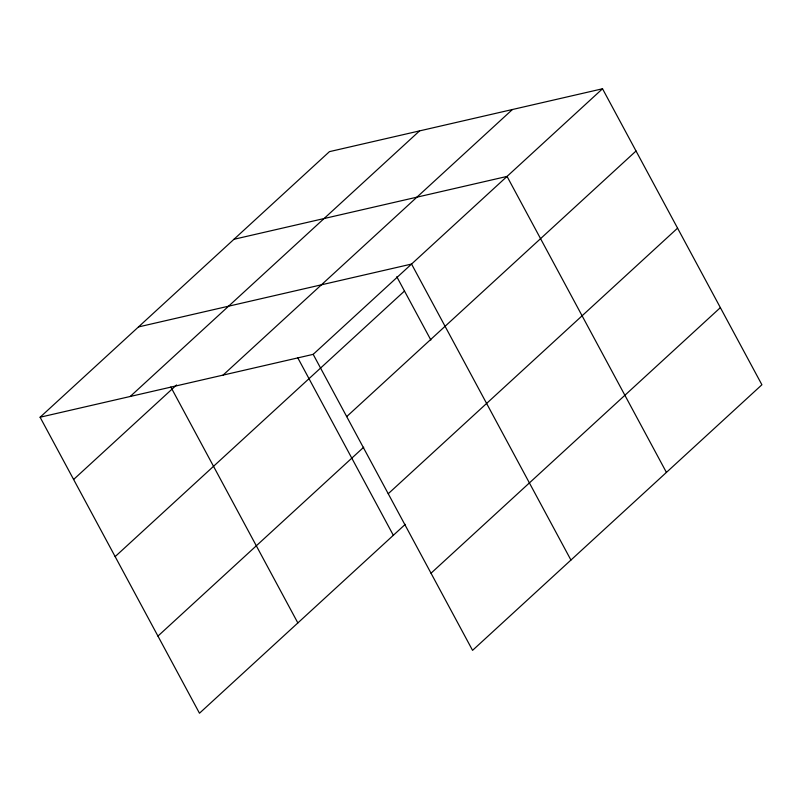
<?xml version="1.0" encoding="UTF-8"?>
<svg xmlns="http://www.w3.org/2000/svg" width="802" height="802" viewBox="0 0 802 802"><rect width="100%" height="100%" fill="white"/><g stroke="black" fill="none" stroke-linecap="round" stroke-linejoin="round"><path stroke-width="1.2" d="M40.1 417.23L329.442 151.648L602.523 88.771L761.9 384.77L472.558 650.352L313.181 354.354L40.1 417.23L199.477 713.229L405.271 524.338M130.215 396.479L419.556 130.906M73.614 479.476L176.58 384.96M223.066 375.095L512.408 109.523M313.181 354.354L602.523 88.771M115.147 556.608L404.489 291.036M346.695 416.599L636.036 151.017M157.944 636.086L363.737 447.195M388.238 493.731L677.57 228.159M431.025 573.209L720.366 307.637M233.953 239.287L507.044 176.42L666.422 472.408M138.475 326.935L411.556 264.058L570.934 560.057M396.779 276.71L430.864 340.028M297.732 357.732L393.331 535.285M170.816 386.995L297.853 622.933"/></g></svg>
